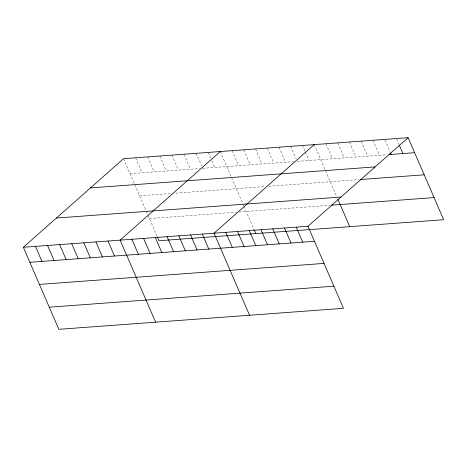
<?xml version="1.0" encoding="UTF-8"?>
<svg xmlns="http://www.w3.org/2000/svg" width="467" height="467" viewBox="0 0 467 467"><rect width="100%" height="100%" fill="white"/><g stroke="black" fill="none" stroke-linecap="round" stroke-linejoin="round"><path stroke-width="0.35" stroke-dasharray="2.33 1.75" d="M130.019 173.689L199.753 168.546M202.596 168.336L293.784 161.605M297.234 161.354L387.02 154.729M139.592 195.807L170.899 193.501M175.884 193.134L264.678 186.578M268.823 186.275L359.298 179.602M149.452 218.597L236.267 212.193M239.11 211.983L329.795 205.293M396.693 139.201L398.946 144.42M384.948 140.065L390.313 152.464M372.929 140.281L379.42 155.289M361.184 141.145L367.681 156.153M349.444 142.015L355.942 157.023M337.705 142.879L344.197 157.887M325.966 143.748L332.457 158.751M314.221 144.612L325.225 170.029M325.505 170.683L336.865 196.934M302.482 145.476L305.021 151.349M305.307 152.003L308.979 160.485M290.743 146.346L296.107 158.745M279.003 147.21L285.495 162.218M267.258 148.074L273.755 163.082M255.519 148.944L262.016 163.952M243.78 149.808L250.271 164.816M232.041 150.678L238.532 165.686M220.296 151.542L231.293 176.958M231.579 177.612L242.665 203.233M242.939 203.863L243.762 205.76M244.037 206.396L254.106 229.676M208.2 152.435L210.74 158.307M211.872 160.917L214.697 167.443M196.105 153.328L201.75 166.375M184.01 154.221L190.501 169.229M171.909 155.114L178.406 170.116M159.813 156.001L166.31 171.01M147.718 156.894L154.215 171.903M135.623 157.788L142.114 172.796M123.527 158.681L134.525 184.097M134.805 184.751L147.811 214.802M148.086 215.433L157.058 236.168"/><path stroke-width="0.7" d="M23.35 247.276L307.975 226.279L343.473 308.319L58.854 329.317L23.35 247.276L123.527 158.681L408.146 137.683L443.65 219.723L159.025 240.721L157.338 236.816M220.296 151.542L120.124 240.137L155.622 322.177M314.221 144.612L214.049 233.208L249.547 315.248M307.975 226.279L408.146 137.683M389.093 154.577L414.643 152.691M90.47 187.921L375.089 166.917M360.676 179.497L424.217 174.81M56.408 218.042L341.033 197.045M331.173 205.194L434.077 197.599M29.847 262.285L314.466 241.287M39.415 284.409L324.04 263.406M49.28 307.198L333.905 286.201M399.232 145.074L402.904 153.555M390.599 153.118L391.159 154.425M337.962 199.467L349.725 226.653M296.236 227.149L302.727 242.157M284.491 228.013L290.988 243.021M272.751 228.877L279.248 243.885M261.012 229.746L267.503 244.755M254.106 229.676L255.799 233.582M249.273 230.61L255.764 245.619M237.528 231.48L244.025 246.483M225.789 232.344L232.286 247.352M202.304 234.078L208.802 249.086M190.565 234.942L197.062 249.95M178.826 235.806L185.317 250.814M167.087 236.676L173.578 251.684M155.342 237.54L161.839 252.548M143.602 238.409L150.1 253.418M131.863 239.273L138.355 254.282M108.023 241.03L114.52 256.039M95.928 241.924L102.425 256.932M83.832 242.817L90.329 257.825M71.737 243.71L78.228 258.718M59.642 244.603L66.133 259.611M47.541 245.496L54.038 260.504M35.445 246.389L41.942 261.397"/></g></svg>
